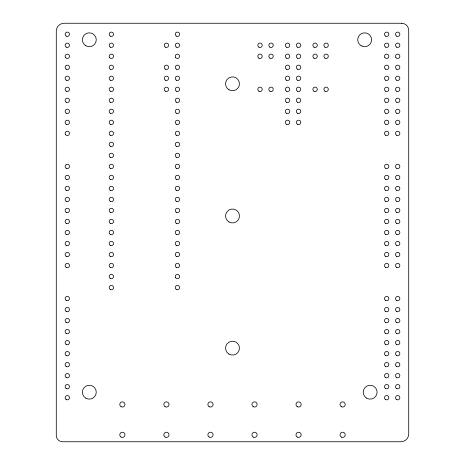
<?xml version="1.0" encoding="UTF-8"?>
<svg xmlns="http://www.w3.org/2000/svg" width="465" height="465" viewBox="0 0 465 465"><rect width="100%" height="100%" fill="white"/><g stroke="black" fill="none" stroke-linecap="round" stroke-linejoin="round"><path stroke-width="0.7" d="M401.661 23.25L64.077 23.25A7.789 7.789 0 0 0 56.288 31.039L56.288 435.519A6.231 6.231 0 0 0 62.519 441.75L400.923 441.75A7.789 7.789 0 0 0 408.712 433.961L408.712 30.301A7.051 7.051 0 0 0 401.661 23.25M229.03 221.991A6.94 6.94 0 0 0 239.44 215.981A6.94 6.94 0 0 0 229.03 209.971A6.94 6.94 0 0 0 229.03 221.991M229.03 89.832A6.94 6.94 0 0 0 239.44 83.822A6.94 6.94 0 0 0 229.03 77.812A6.94 6.94 0 0 0 229.03 89.832M366.693 398.197A6.94 6.94 0 0 0 377.103 392.193A6.94 6.94 0 0 0 366.693 386.183A6.94 6.94 0 0 0 366.693 398.197M85.862 45.779A6.94 6.94 0 0 0 96.267 39.769A6.94 6.94 0 0 0 85.862 33.759A6.94 6.94 0 0 0 85.862 45.779M361.189 45.779A6.94 6.94 0 0 0 371.593 39.769A6.94 6.94 0 0 0 361.189 33.759A6.94 6.94 0 0 0 361.189 45.779M85.862 398.197A6.94 6.94 0 0 0 96.267 392.193A6.94 6.94 0 0 0 85.862 386.183A6.94 6.94 0 0 0 85.862 398.197M229.03 354.144A6.94 6.94 0 0 0 239.44 348.14A6.94 6.94 0 0 0 229.03 342.13A6.94 6.94 0 0 0 229.03 354.144M209.174 437.065A2.604 2.604 0 0 0 213.075 434.81A2.604 2.604 0 0 0 209.174 432.56A2.604 2.604 0 0 0 209.174 437.065M209.174 406.712A2.604 2.604 0 0 0 213.075 404.463A2.604 2.604 0 0 0 209.174 402.208A2.604 2.604 0 0 0 209.174 406.712M253.227 437.065A2.604 2.604 0 0 0 257.128 434.81A2.604 2.604 0 0 0 253.227 432.56A2.604 2.604 0 0 0 253.227 437.065M253.227 406.712A2.604 2.604 0 0 0 257.128 404.463A2.604 2.604 0 0 0 253.227 402.208A2.604 2.604 0 0 0 253.227 406.712M297.28 437.065A2.604 2.604 0 0 0 301.18 434.81A2.604 2.604 0 0 0 297.28 432.56A2.604 2.604 0 0 0 297.28 437.065M297.28 406.712A2.604 2.604 0 0 0 301.18 404.463A2.604 2.604 0 0 0 297.28 402.208A2.604 2.604 0 0 0 297.28 406.712M341.333 437.065A2.604 2.604 0 0 0 345.233 434.81A2.604 2.604 0 0 0 341.333 432.56A2.604 2.604 0 0 0 341.333 437.065M341.333 406.712A2.604 2.604 0 0 0 345.233 404.463A2.604 2.604 0 0 0 341.333 402.208A2.604 2.604 0 0 0 341.333 406.712M121.069 437.065A2.604 2.604 0 0 0 124.969 434.81A2.604 2.604 0 0 0 121.069 432.56A2.604 2.604 0 0 0 121.069 437.065M121.069 406.712A2.604 2.604 0 0 0 124.969 404.463A2.604 2.604 0 0 0 121.069 402.208A2.604 2.604 0 0 0 121.069 406.712M165.121 437.065A2.604 2.604 0 0 0 169.022 434.81A2.604 2.604 0 0 0 165.121 432.56A2.604 2.604 0 0 0 165.121 437.065M165.121 406.712A2.604 2.604 0 0 0 169.022 404.463A2.604 2.604 0 0 0 165.121 402.208A2.604 2.604 0 0 0 165.121 406.712M269.944 58.195A2.203 2.203 0 0 0 273.251 56.288A2.203 2.203 0 0 0 269.944 54.382A2.203 2.203 0 0 0 269.944 58.195M258.929 58.195A2.203 2.203 0 0 0 262.237 56.288A2.203 2.203 0 0 0 258.929 54.382A2.203 2.203 0 0 0 258.929 58.195M313.997 58.195A2.203 2.203 0 0 0 317.299 56.288A2.203 2.203 0 0 0 313.997 54.382A2.203 2.203 0 0 0 313.997 58.195M325.012 58.195A2.203 2.203 0 0 0 328.313 56.288A2.203 2.203 0 0 0 325.012 54.382A2.203 2.203 0 0 0 325.012 58.195M297.478 124.277A2.203 2.203 0 0 0 300.779 122.371A2.203 2.203 0 0 0 297.478 120.458A2.203 2.203 0 0 0 297.478 124.277M286.463 124.277A2.203 2.203 0 0 0 289.771 122.371A2.203 2.203 0 0 0 286.463 120.458A2.203 2.203 0 0 0 286.463 124.277M297.478 113.262A2.203 2.203 0 0 0 300.779 111.356A2.203 2.203 0 0 0 297.478 109.449A2.203 2.203 0 0 0 297.478 113.262M286.463 113.262A2.203 2.203 0 0 0 289.771 111.356A2.203 2.203 0 0 0 286.463 109.449A2.203 2.203 0 0 0 286.463 113.262M297.478 102.248A2.203 2.203 0 0 0 300.779 100.341A2.203 2.203 0 0 0 297.478 98.435A2.203 2.203 0 0 0 297.478 102.248M286.463 102.248A2.203 2.203 0 0 0 289.771 100.341A2.203 2.203 0 0 0 286.463 98.435A2.203 2.203 0 0 0 286.463 102.248M297.478 91.239A2.203 2.203 0 0 0 300.779 89.327A2.203 2.203 0 0 0 297.478 87.42A2.203 2.203 0 0 0 297.478 91.239M286.463 91.239A2.203 2.203 0 0 0 289.771 89.327A2.203 2.203 0 0 0 286.463 87.42A2.203 2.203 0 0 0 286.463 91.239M297.478 80.224A2.203 2.203 0 0 0 300.779 78.318A2.203 2.203 0 0 0 297.478 76.411A2.203 2.203 0 0 0 297.478 80.224M286.463 80.224A2.203 2.203 0 0 0 289.771 78.318A2.203 2.203 0 0 0 286.463 76.411A2.203 2.203 0 0 0 286.463 80.224M297.478 69.209A2.203 2.203 0 0 0 300.779 67.303A2.203 2.203 0 0 0 297.478 65.396A2.203 2.203 0 0 0 297.478 69.209M286.463 69.209A2.203 2.203 0 0 0 289.771 67.303A2.203 2.203 0 0 0 286.463 65.396A2.203 2.203 0 0 0 286.463 69.209M297.478 58.195A2.203 2.203 0 0 0 300.779 56.288A2.203 2.203 0 0 0 297.478 54.382A2.203 2.203 0 0 0 297.478 58.195M286.463 58.195A2.203 2.203 0 0 0 289.771 56.288A2.203 2.203 0 0 0 286.463 54.382A2.203 2.203 0 0 0 286.463 58.195M297.478 47.186A2.203 2.203 0 0 0 300.779 45.274A2.203 2.203 0 0 0 297.478 43.367A2.203 2.203 0 0 0 297.478 47.186M286.463 47.186A2.203 2.203 0 0 0 289.771 45.274A2.203 2.203 0 0 0 286.463 43.367A2.203 2.203 0 0 0 286.463 47.186M269.944 47.186A2.203 2.203 0 0 0 273.251 45.274A2.203 2.203 0 0 0 269.944 43.367A2.203 2.203 0 0 0 269.944 47.186M258.929 47.186A2.203 2.203 0 0 0 262.237 45.274A2.203 2.203 0 0 0 258.929 43.367A2.203 2.203 0 0 0 258.929 47.186M313.997 47.186A2.203 2.203 0 0 0 317.299 45.274A2.203 2.203 0 0 0 313.997 43.367A2.203 2.203 0 0 0 313.997 47.186M325.012 47.186A2.203 2.203 0 0 0 328.313 45.274A2.203 2.203 0 0 0 325.012 43.367A2.203 2.203 0 0 0 325.012 47.186M66.216 399.575A2.168 2.168 0 0 0 69.471 397.697A2.168 2.168 0 0 0 66.216 395.82A2.168 2.168 0 0 0 66.216 399.575M66.216 388.56A2.168 2.168 0 0 0 69.471 386.682A2.168 2.168 0 0 0 66.216 384.805A2.168 2.168 0 0 0 66.216 388.56M66.216 377.551A2.168 2.168 0 0 0 69.471 375.674A2.168 2.168 0 0 0 66.216 373.796A2.168 2.168 0 0 0 66.216 377.551M66.216 366.536A2.168 2.168 0 0 0 69.471 364.659A2.168 2.168 0 0 0 66.216 362.781A2.168 2.168 0 0 0 66.216 366.536M66.216 355.522A2.168 2.168 0 0 0 69.471 353.644A2.168 2.168 0 0 0 66.216 351.767A2.168 2.168 0 0 0 66.216 355.522M66.216 344.507A2.168 2.168 0 0 0 69.471 342.629A2.168 2.168 0 0 0 66.216 340.752A2.168 2.168 0 0 0 66.216 344.507M66.216 333.498A2.168 2.168 0 0 0 69.471 331.621A2.168 2.168 0 0 0 66.216 329.743A2.168 2.168 0 0 0 66.216 333.498M66.216 322.483A2.168 2.168 0 0 0 69.471 320.606A2.168 2.168 0 0 0 66.216 318.728A2.168 2.168 0 0 0 66.216 322.483M66.216 311.469A2.168 2.168 0 0 0 69.471 309.591A2.168 2.168 0 0 0 66.216 307.714A2.168 2.168 0 0 0 66.216 311.469M66.216 300.454A2.168 2.168 0 0 0 69.471 298.577A2.168 2.168 0 0 0 66.216 296.699A2.168 2.168 0 0 0 66.216 300.454M396.616 399.575A2.168 2.168 0 0 0 399.865 397.697A2.168 2.168 0 0 0 396.616 395.82A2.168 2.168 0 0 0 396.616 399.575M396.616 388.56A2.168 2.168 0 0 0 399.865 386.682A2.168 2.168 0 0 0 396.616 384.805A2.168 2.168 0 0 0 396.616 388.56M396.616 377.551A2.168 2.168 0 0 0 399.865 375.674A2.168 2.168 0 0 0 396.616 373.796A2.168 2.168 0 0 0 396.616 377.551M396.616 366.536A2.168 2.168 0 0 0 399.865 364.659A2.168 2.168 0 0 0 396.616 362.781A2.168 2.168 0 0 0 396.616 366.536M396.616 355.522A2.168 2.168 0 0 0 399.865 353.644A2.168 2.168 0 0 0 396.616 351.767A2.168 2.168 0 0 0 396.616 355.522M396.616 344.507A2.168 2.168 0 0 0 399.865 342.629A2.168 2.168 0 0 0 396.616 340.752A2.168 2.168 0 0 0 396.616 344.507M396.616 333.498A2.168 2.168 0 0 0 399.865 331.621A2.168 2.168 0 0 0 396.616 329.743A2.168 2.168 0 0 0 396.616 333.498M396.616 322.483A2.168 2.168 0 0 0 399.865 320.606A2.168 2.168 0 0 0 396.616 318.728A2.168 2.168 0 0 0 396.616 322.483M396.616 311.469A2.168 2.168 0 0 0 399.865 309.591A2.168 2.168 0 0 0 396.616 307.714A2.168 2.168 0 0 0 396.616 311.469M396.616 300.454A2.168 2.168 0 0 0 399.865 298.577A2.168 2.168 0 0 0 396.616 296.699A2.168 2.168 0 0 0 396.616 300.454M66.216 267.416A2.168 2.168 0 0 0 69.471 265.538A2.168 2.168 0 0 0 66.216 263.661A2.168 2.168 0 0 0 66.216 267.416M66.216 256.401A2.168 2.168 0 0 0 69.471 254.524A2.168 2.168 0 0 0 66.216 252.646A2.168 2.168 0 0 0 66.216 256.401M66.216 245.392A2.168 2.168 0 0 0 69.471 243.515A2.168 2.168 0 0 0 66.216 241.637A2.168 2.168 0 0 0 66.216 245.392M66.216 234.377A2.168 2.168 0 0 0 69.471 232.5A2.168 2.168 0 0 0 66.216 230.623A2.168 2.168 0 0 0 66.216 234.377M66.216 223.363A2.168 2.168 0 0 0 69.471 221.485A2.168 2.168 0 0 0 66.216 219.608A2.168 2.168 0 0 0 66.216 223.363M66.216 212.354A2.168 2.168 0 0 0 69.471 210.476A2.168 2.168 0 0 0 66.216 208.599A2.168 2.168 0 0 0 66.216 212.354M66.216 201.339A2.168 2.168 0 0 0 69.471 199.462A2.168 2.168 0 0 0 66.216 197.584A2.168 2.168 0 0 0 66.216 201.339M66.216 190.325A2.168 2.168 0 0 0 69.471 188.447A2.168 2.168 0 0 0 66.216 186.57A2.168 2.168 0 0 0 66.216 190.325M66.216 179.31A2.168 2.168 0 0 0 69.471 177.432A2.168 2.168 0 0 0 66.216 175.555A2.168 2.168 0 0 0 66.216 179.31M66.216 168.301A2.168 2.168 0 0 0 69.471 166.424A2.168 2.168 0 0 0 66.216 164.546A2.168 2.168 0 0 0 66.216 168.301M396.616 267.416A2.168 2.168 0 0 0 399.865 265.538A2.168 2.168 0 0 0 396.616 263.661A2.168 2.168 0 0 0 396.616 267.416M396.616 256.401A2.168 2.168 0 0 0 399.865 254.524A2.168 2.168 0 0 0 396.616 252.646A2.168 2.168 0 0 0 396.616 256.401M396.616 245.392A2.168 2.168 0 0 0 399.865 243.515A2.168 2.168 0 0 0 396.616 241.637A2.168 2.168 0 0 0 396.616 245.392M396.616 234.377A2.168 2.168 0 0 0 399.865 232.5A2.168 2.168 0 0 0 396.616 230.623A2.168 2.168 0 0 0 396.616 234.377M396.616 223.363A2.168 2.168 0 0 0 399.865 221.485A2.168 2.168 0 0 0 396.616 219.608A2.168 2.168 0 0 0 396.616 223.363M396.616 212.354A2.168 2.168 0 0 0 399.865 210.476A2.168 2.168 0 0 0 396.616 208.599A2.168 2.168 0 0 0 396.616 212.354M396.616 201.339A2.168 2.168 0 0 0 399.865 199.462A2.168 2.168 0 0 0 396.616 197.584A2.168 2.168 0 0 0 396.616 201.339M396.616 190.325A2.168 2.168 0 0 0 399.865 188.447A2.168 2.168 0 0 0 396.616 186.57A2.168 2.168 0 0 0 396.616 190.325M396.616 179.31A2.168 2.168 0 0 0 399.865 177.432A2.168 2.168 0 0 0 396.616 175.555A2.168 2.168 0 0 0 396.616 179.31M396.616 168.301A2.168 2.168 0 0 0 399.865 166.424A2.168 2.168 0 0 0 396.616 164.546A2.168 2.168 0 0 0 396.616 168.301M65.425 134.466A2.168 2.168 0 0 0 69.18 134.466A2.168 2.168 0 0 0 67.303 131.211A2.168 2.168 0 0 0 65.425 134.466M66.216 124.248A2.168 2.168 0 0 0 69.471 122.371A2.168 2.168 0 0 0 66.216 120.493A2.168 2.168 0 0 0 66.216 124.248M66.216 113.233A2.168 2.168 0 0 0 69.471 111.356A2.168 2.168 0 0 0 66.216 109.478A2.168 2.168 0 0 0 66.216 113.233M66.216 102.219A2.168 2.168 0 0 0 69.471 100.341A2.168 2.168 0 0 0 66.216 98.464A2.168 2.168 0 0 0 66.216 102.219M66.216 91.204A2.168 2.168 0 0 0 69.471 89.327A2.168 2.168 0 0 0 66.216 87.449A2.168 2.168 0 0 0 66.216 91.204M66.216 80.195A2.168 2.168 0 0 0 69.471 78.318A2.168 2.168 0 0 0 66.216 76.44A2.168 2.168 0 0 0 66.216 80.195M66.216 69.18A2.168 2.168 0 0 0 69.471 67.303A2.168 2.168 0 0 0 66.216 65.425A2.168 2.168 0 0 0 66.216 69.18M65.425 57.375A2.168 2.168 0 0 0 69.18 57.375A2.168 2.168 0 0 0 67.303 54.12A2.168 2.168 0 0 0 65.425 57.375M66.216 47.151A2.168 2.168 0 0 0 69.471 45.274A2.168 2.168 0 0 0 66.216 43.396A2.168 2.168 0 0 0 66.216 47.151M66.216 36.142A2.168 2.168 0 0 0 69.471 34.265A2.168 2.168 0 0 0 66.216 32.387A2.168 2.168 0 0 0 66.216 36.142M396.616 135.257A2.168 2.168 0 0 0 399.865 133.379A2.168 2.168 0 0 0 396.616 131.502A2.168 2.168 0 0 0 396.616 135.257M396.616 124.248A2.168 2.168 0 0 0 399.865 122.371A2.168 2.168 0 0 0 396.616 120.493A2.168 2.168 0 0 0 396.616 124.248M396.616 113.233A2.168 2.168 0 0 0 399.865 111.356A2.168 2.168 0 0 0 396.616 109.478A2.168 2.168 0 0 0 396.616 113.233M396.616 102.219A2.168 2.168 0 0 0 399.865 100.341A2.168 2.168 0 0 0 396.616 98.464A2.168 2.168 0 0 0 396.616 102.219M396.616 91.204A2.168 2.168 0 0 0 399.865 89.327A2.168 2.168 0 0 0 396.616 87.449A2.168 2.168 0 0 0 396.616 91.204M396.616 80.195A2.168 2.168 0 0 0 399.865 78.318A2.168 2.168 0 0 0 396.616 76.44A2.168 2.168 0 0 0 396.616 80.195M396.616 69.18A2.168 2.168 0 0 0 399.865 67.303A2.168 2.168 0 0 0 396.616 65.425A2.168 2.168 0 0 0 396.616 69.18M395.82 57.375A2.168 2.168 0 0 0 399.575 57.375A2.168 2.168 0 0 0 397.697 54.12A2.168 2.168 0 0 0 395.82 57.375M396.616 47.151A2.168 2.168 0 0 0 399.865 45.274A2.168 2.168 0 0 0 396.616 43.396A2.168 2.168 0 0 0 396.616 47.151M396.616 36.142A2.168 2.168 0 0 0 399.865 34.265A2.168 2.168 0 0 0 396.616 32.387A2.168 2.168 0 0 0 396.616 36.142M385.601 135.257A2.168 2.168 0 0 0 388.85 133.379A2.168 2.168 0 0 0 385.601 131.502A2.168 2.168 0 0 0 385.601 135.257M385.601 124.248A2.168 2.168 0 0 0 388.85 122.371A2.168 2.168 0 0 0 385.601 120.493A2.168 2.168 0 0 0 385.601 124.248M385.601 113.233A2.168 2.168 0 0 0 388.85 111.356A2.168 2.168 0 0 0 385.601 109.478A2.168 2.168 0 0 0 385.601 113.233M385.601 102.219A2.168 2.168 0 0 0 388.85 100.341A2.168 2.168 0 0 0 385.601 98.464A2.168 2.168 0 0 0 385.601 102.219M385.601 91.204A2.168 2.168 0 0 0 388.85 89.327A2.168 2.168 0 0 0 385.601 87.449A2.168 2.168 0 0 0 385.601 91.204M385.601 80.195A2.168 2.168 0 0 0 388.85 78.318A2.168 2.168 0 0 0 385.601 76.44A2.168 2.168 0 0 0 385.601 80.195M385.601 69.18A2.168 2.168 0 0 0 388.85 67.303A2.168 2.168 0 0 0 385.601 65.425A2.168 2.168 0 0 0 385.601 69.18M384.805 57.375A2.168 2.168 0 0 0 388.56 57.375A2.168 2.168 0 0 0 386.682 54.12A2.168 2.168 0 0 0 384.805 57.375M385.601 47.151A2.168 2.168 0 0 0 388.85 45.274A2.168 2.168 0 0 0 385.601 43.396A2.168 2.168 0 0 0 385.601 47.151M385.601 36.142A2.168 2.168 0 0 0 388.85 34.265A2.168 2.168 0 0 0 385.601 32.387A2.168 2.168 0 0 0 385.601 36.142M385.601 267.416A2.168 2.168 0 0 0 388.85 265.538A2.168 2.168 0 0 0 385.601 263.661A2.168 2.168 0 0 0 385.601 267.416M385.601 256.401A2.168 2.168 0 0 0 388.85 254.524A2.168 2.168 0 0 0 385.601 252.646A2.168 2.168 0 0 0 385.601 256.401M385.601 245.392A2.168 2.168 0 0 0 388.85 243.515A2.168 2.168 0 0 0 385.601 241.637A2.168 2.168 0 0 0 385.601 245.392M385.601 234.377A2.168 2.168 0 0 0 388.85 232.5A2.168 2.168 0 0 0 385.601 230.623A2.168 2.168 0 0 0 385.601 234.377M385.601 223.363A2.168 2.168 0 0 0 388.85 221.485A2.168 2.168 0 0 0 385.601 219.608A2.168 2.168 0 0 0 385.601 223.363M385.601 212.354A2.168 2.168 0 0 0 388.85 210.476A2.168 2.168 0 0 0 385.601 208.599A2.168 2.168 0 0 0 385.601 212.354M385.601 201.339A2.168 2.168 0 0 0 388.85 199.462A2.168 2.168 0 0 0 385.601 197.584A2.168 2.168 0 0 0 385.601 201.339M385.601 190.325A2.168 2.168 0 0 0 388.85 188.447A2.168 2.168 0 0 0 385.601 186.57A2.168 2.168 0 0 0 385.601 190.325M385.601 179.31A2.168 2.168 0 0 0 388.85 177.432A2.168 2.168 0 0 0 385.601 175.555A2.168 2.168 0 0 0 385.601 179.31M385.601 168.301A2.168 2.168 0 0 0 388.85 166.424A2.168 2.168 0 0 0 385.601 164.546A2.168 2.168 0 0 0 385.601 168.301M385.601 399.575A2.168 2.168 0 0 0 388.85 397.697A2.168 2.168 0 0 0 385.601 395.82A2.168 2.168 0 0 0 385.601 399.575M385.601 388.56A2.168 2.168 0 0 0 388.85 386.682A2.168 2.168 0 0 0 385.601 384.805A2.168 2.168 0 0 0 385.601 388.56M385.601 377.551A2.168 2.168 0 0 0 388.85 375.674A2.168 2.168 0 0 0 385.601 373.796A2.168 2.168 0 0 0 385.601 377.551M385.601 366.536A2.168 2.168 0 0 0 388.85 364.659A2.168 2.168 0 0 0 385.601 362.781A2.168 2.168 0 0 0 385.601 366.536M385.601 355.522A2.168 2.168 0 0 0 388.85 353.644A2.168 2.168 0 0 0 385.601 351.767A2.168 2.168 0 0 0 385.601 355.522M385.601 344.507A2.168 2.168 0 0 0 388.85 342.629A2.168 2.168 0 0 0 385.601 340.752A2.168 2.168 0 0 0 385.601 344.507M385.601 333.498A2.168 2.168 0 0 0 388.85 331.621A2.168 2.168 0 0 0 385.601 329.743A2.168 2.168 0 0 0 385.601 333.498M385.601 322.483A2.168 2.168 0 0 0 388.85 320.606A2.168 2.168 0 0 0 385.601 318.728A2.168 2.168 0 0 0 385.601 322.483M385.601 311.469A2.168 2.168 0 0 0 388.85 309.591A2.168 2.168 0 0 0 385.601 307.714A2.168 2.168 0 0 0 385.601 311.469M385.601 300.454A2.168 2.168 0 0 0 388.85 298.577A2.168 2.168 0 0 0 385.601 296.699A2.168 2.168 0 0 0 385.601 300.454M269.944 91.239A2.203 2.203 0 0 0 273.251 89.327A2.203 2.203 0 0 0 269.944 87.42A2.203 2.203 0 0 0 269.944 91.239M258.929 91.239A2.203 2.203 0 0 0 262.237 89.327A2.203 2.203 0 0 0 258.929 87.42A2.203 2.203 0 0 0 258.929 91.239M313.997 91.239A2.203 2.203 0 0 0 317.299 89.327A2.203 2.203 0 0 0 313.997 87.42A2.203 2.203 0 0 0 313.997 91.239M325.012 91.239A2.203 2.203 0 0 0 328.313 89.327A2.203 2.203 0 0 0 325.012 87.42A2.203 2.203 0 0 0 325.012 91.239M110.269 47.151A2.168 2.168 0 0 0 113.524 45.274A2.168 2.168 0 0 0 110.269 43.396A2.168 2.168 0 0 0 110.269 47.151M109.478 57.375A2.168 2.168 0 0 0 113.233 57.375A2.168 2.168 0 0 0 111.356 54.12A2.168 2.168 0 0 0 109.478 57.375M110.269 69.18A2.168 2.168 0 0 0 113.524 67.303A2.168 2.168 0 0 0 110.269 65.425A2.168 2.168 0 0 0 110.269 69.18M110.269 80.195A2.168 2.168 0 0 0 113.524 78.318A2.168 2.168 0 0 0 110.269 76.44A2.168 2.168 0 0 0 110.269 80.195M110.269 190.325A2.168 2.168 0 0 0 113.524 188.447A2.168 2.168 0 0 0 110.269 186.57A2.168 2.168 0 0 0 110.269 190.325M175.555 57.375A2.168 2.168 0 0 0 179.31 57.375A2.168 2.168 0 0 0 177.432 54.12A2.168 2.168 0 0 0 175.555 57.375M110.269 91.204A2.168 2.168 0 0 0 113.524 89.327A2.168 2.168 0 0 0 110.269 87.449A2.168 2.168 0 0 0 110.269 91.204M110.269 102.219A2.168 2.168 0 0 0 113.524 100.341A2.168 2.168 0 0 0 110.269 98.464A2.168 2.168 0 0 0 110.269 102.219M110.269 113.233A2.168 2.168 0 0 0 113.524 111.356A2.168 2.168 0 0 0 110.269 109.478A2.168 2.168 0 0 0 110.269 113.233M110.269 124.248A2.168 2.168 0 0 0 113.524 122.371A2.168 2.168 0 0 0 110.269 120.493A2.168 2.168 0 0 0 110.269 124.248M110.269 135.257A2.168 2.168 0 0 0 113.524 133.379A2.168 2.168 0 0 0 110.269 131.502A2.168 2.168 0 0 0 110.269 135.257M110.269 146.272A2.168 2.168 0 0 0 113.524 144.394A2.168 2.168 0 0 0 110.269 142.517A2.168 2.168 0 0 0 110.269 146.272M110.269 157.286A2.168 2.168 0 0 0 113.524 155.409A2.168 2.168 0 0 0 110.269 153.531A2.168 2.168 0 0 0 110.269 157.286M110.269 168.301A2.168 2.168 0 0 0 113.524 166.424A2.168 2.168 0 0 0 110.269 164.546A2.168 2.168 0 0 0 110.269 168.301M110.269 179.31A2.168 2.168 0 0 0 113.524 177.432A2.168 2.168 0 0 0 110.269 175.555A2.168 2.168 0 0 0 110.269 179.31M176.351 179.31A2.168 2.168 0 0 0 179.6 177.432A2.168 2.168 0 0 0 176.351 175.555A2.168 2.168 0 0 0 176.351 179.31M176.351 168.301A2.168 2.168 0 0 0 179.6 166.424A2.168 2.168 0 0 0 176.351 164.546A2.168 2.168 0 0 0 176.351 168.301M176.351 157.286A2.168 2.168 0 0 0 179.6 155.409A2.168 2.168 0 0 0 176.351 153.531A2.168 2.168 0 0 0 176.351 157.286M176.351 146.272A2.168 2.168 0 0 0 179.6 144.394A2.168 2.168 0 0 0 176.351 142.517A2.168 2.168 0 0 0 176.351 146.272M176.351 135.257A2.168 2.168 0 0 0 179.6 133.379A2.168 2.168 0 0 0 176.351 131.502A2.168 2.168 0 0 0 176.351 135.257M176.351 124.248A2.168 2.168 0 0 0 179.6 122.371A2.168 2.168 0 0 0 176.351 120.493A2.168 2.168 0 0 0 176.351 124.248M176.351 113.233A2.168 2.168 0 0 0 179.6 111.356A2.168 2.168 0 0 0 176.351 109.478A2.168 2.168 0 0 0 176.351 113.233M176.351 102.219A2.168 2.168 0 0 0 179.6 100.341A2.168 2.168 0 0 0 176.351 98.464A2.168 2.168 0 0 0 176.351 102.219M176.351 91.204A2.168 2.168 0 0 0 179.6 89.327A2.168 2.168 0 0 0 176.351 87.449A2.168 2.168 0 0 0 176.351 91.204M176.351 212.354A2.168 2.168 0 0 0 179.6 210.476A2.168 2.168 0 0 0 176.351 208.599A2.168 2.168 0 0 0 176.351 212.354M176.351 80.195A2.168 2.168 0 0 0 179.6 78.318A2.168 2.168 0 0 0 176.351 76.44A2.168 2.168 0 0 0 176.351 80.195M176.351 69.18A2.168 2.168 0 0 0 179.6 67.303A2.168 2.168 0 0 0 176.351 65.425A2.168 2.168 0 0 0 176.351 69.18M110.269 201.339A2.168 2.168 0 0 0 113.524 199.462A2.168 2.168 0 0 0 110.269 197.584A2.168 2.168 0 0 0 110.269 201.339M110.269 212.354A2.168 2.168 0 0 0 113.524 210.476A2.168 2.168 0 0 0 110.269 208.599A2.168 2.168 0 0 0 110.269 212.354M110.269 223.363A2.168 2.168 0 0 0 113.524 221.485A2.168 2.168 0 0 0 110.269 219.608A2.168 2.168 0 0 0 110.269 223.363M110.269 234.377A2.168 2.168 0 0 0 113.524 232.5A2.168 2.168 0 0 0 110.269 230.623A2.168 2.168 0 0 0 110.269 234.377M110.269 245.392A2.168 2.168 0 0 0 113.524 243.515A2.168 2.168 0 0 0 110.269 241.637A2.168 2.168 0 0 0 110.269 245.392M110.269 256.401A2.168 2.168 0 0 0 113.524 254.524A2.168 2.168 0 0 0 110.269 252.646A2.168 2.168 0 0 0 110.269 256.401M110.269 267.416A2.168 2.168 0 0 0 113.524 265.538A2.168 2.168 0 0 0 110.269 263.661A2.168 2.168 0 0 0 110.269 267.416M110.269 278.43A2.168 2.168 0 0 0 113.524 276.553A2.168 2.168 0 0 0 110.269 274.675A2.168 2.168 0 0 0 110.269 278.43M110.269 289.445A2.168 2.168 0 0 0 113.524 287.568A2.168 2.168 0 0 0 110.269 285.69A2.168 2.168 0 0 0 110.269 289.445M176.351 289.445A2.168 2.168 0 0 0 179.6 287.568A2.168 2.168 0 0 0 176.351 285.69A2.168 2.168 0 0 0 176.351 289.445M175.555 277.634A2.168 2.168 0 0 0 179.31 277.634A2.168 2.168 0 0 0 177.432 274.385A2.168 2.168 0 0 0 175.555 277.634M176.351 267.416A2.168 2.168 0 0 0 179.6 265.538A2.168 2.168 0 0 0 176.351 263.661A2.168 2.168 0 0 0 176.351 267.416M176.351 256.401A2.168 2.168 0 0 0 179.6 254.524A2.168 2.168 0 0 0 176.351 252.646A2.168 2.168 0 0 0 176.351 256.401M176.351 245.392A2.168 2.168 0 0 0 179.6 243.515A2.168 2.168 0 0 0 176.351 241.637A2.168 2.168 0 0 0 176.351 245.392M176.351 234.377A2.168 2.168 0 0 0 179.6 232.5A2.168 2.168 0 0 0 176.351 230.623A2.168 2.168 0 0 0 176.351 234.377M176.351 223.363A2.168 2.168 0 0 0 179.6 221.485A2.168 2.168 0 0 0 176.351 219.608A2.168 2.168 0 0 0 176.351 223.363M165.337 80.195A2.168 2.168 0 0 0 168.592 78.318A2.168 2.168 0 0 0 165.337 76.44A2.168 2.168 0 0 0 165.337 80.195M165.337 91.204A2.168 2.168 0 0 0 168.592 89.327A2.168 2.168 0 0 0 165.337 87.449A2.168 2.168 0 0 0 165.337 91.204M176.351 201.339A2.168 2.168 0 0 0 179.6 199.462A2.168 2.168 0 0 0 176.351 197.584A2.168 2.168 0 0 0 176.351 201.339M176.351 47.151A2.168 2.168 0 0 0 179.6 45.274A2.168 2.168 0 0 0 176.351 43.396A2.168 2.168 0 0 0 176.351 47.151M165.337 69.18A2.168 2.168 0 0 0 168.592 67.303A2.168 2.168 0 0 0 165.337 65.425A2.168 2.168 0 0 0 165.337 69.18M110.269 36.142A2.168 2.168 0 0 0 113.524 34.265A2.168 2.168 0 0 0 110.269 32.387A2.168 2.168 0 0 0 110.269 36.142M176.351 190.325A2.168 2.168 0 0 0 179.6 188.447A2.168 2.168 0 0 0 176.351 186.57A2.168 2.168 0 0 0 176.351 190.325M176.351 36.142A2.168 2.168 0 0 0 179.6 34.265A2.168 2.168 0 0 0 176.351 32.387A2.168 2.168 0 0 0 176.351 36.142M165.337 47.151A2.168 2.168 0 0 0 168.592 45.274A2.168 2.168 0 0 0 165.337 43.396A2.168 2.168 0 0 0 165.337 47.151"/></g></svg>
